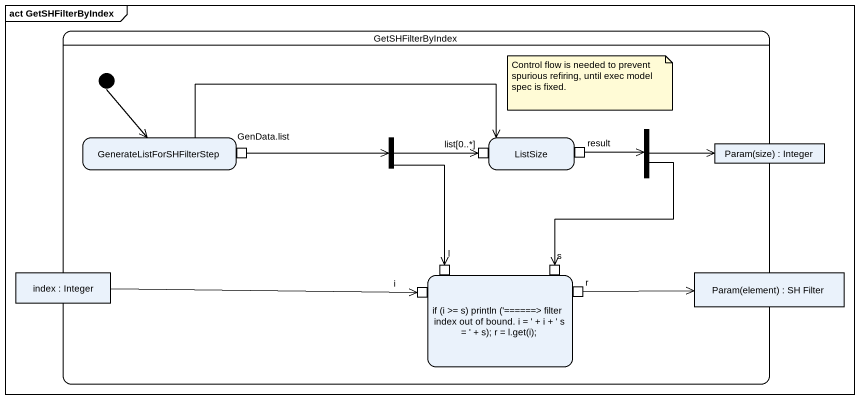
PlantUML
@startuml
mainframe act GetSHFilterByIndex
hide empty description
state GetSHFilterByIndex {
  state GenerateListForSHFilterStep {
    state "GenData.list" as GenData_list <<outputPin>>
  }
  state fork1 <<fork>>
  state ListSize {
    state "list[0..*]" as list_0 <<inputPin>>
    state result <<outputPin>>
  }
  state fork2 <<fork>>
  state "Param(size) : Integer" as Param_size <<object>>
  state "index : Integer" as index <<object>>
  state "if (i >= s) println ('======> filter index out of bound. i = ' + i + ' s = ' + s); r = l.get(i);" as if_i_s_println_filter_index {
    state l <<inputPin>>
    state s <<inputPin>>
    state i <<inputPin>>
    state r <<outputPin>>
  }
  state "Param(element) : SH Filter" as Param_element <<object>>
  [*] --> GenerateListForSHFilterStep
}
GenerateListForSHFilterStep -right-> ListSize
GenData_list -right-> fork1
fork1 -right-> list_0
fork1 --> l
result -right-> fork2
fork2 -right-> Param_size
fork2 --> s
index -right-> i
r -right-> Param_element
note as N1
  Control flow is needed to prevent spurious refiring, until exec model spec is fixed.
end note
@enduml
